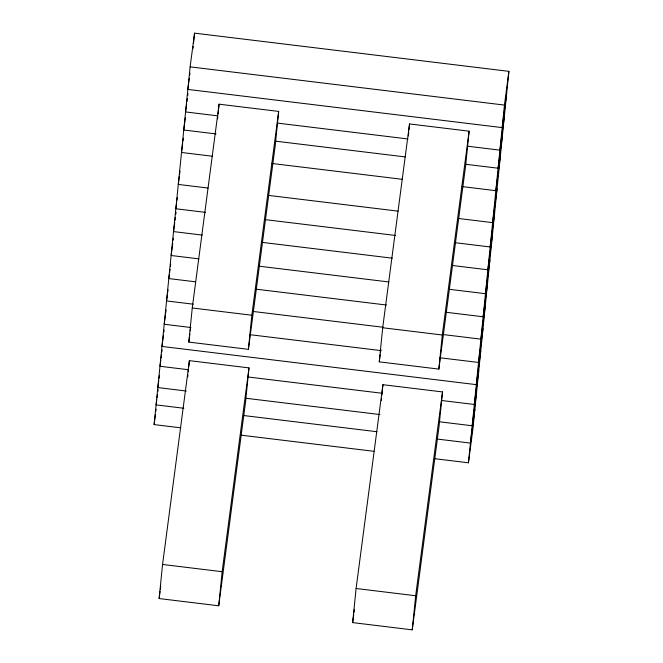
<?xml version="1.0" encoding="UTF-8"?>
<svg xmlns="http://www.w3.org/2000/svg" width="663" height="663" viewBox="0 0 663 663"><rect width="100%" height="100%" fill="white"/><g stroke="black" fill="none" stroke-linecap="round" stroke-linejoin="round"><path stroke-width="0.99" d="M180.817 427.842L154.106 424.593L190.115 66.872L194.557 33.15L508.894 71.355L472.885 429.077L468.443 462.799L434.547 458.68M193.008 48.515L193.215 46.468M193.521 43.393L194.557 33.15M159.128 598.556L162.559 564.462L189.394 360.647L248.99 367.89L245.55 401.993L218.724 605.8L159.128 598.556L160.073 591.388M188.814 342.091L192.253 307.988L219.08 104.182L278.675 111.417L275.236 145.52L248.41 349.335L188.814 342.091L189.891 333.895M187.77 376.833L187.969 374.802M188.275 371.761L188.483 369.739L159.974 366.274L160.786 360.142M188.789 366.705L189.394 360.647M217.605 118.884L217.804 116.879M218.102 113.92L219.08 104.182M218.724 605.8L222.155 571.705L248.99 367.89M248.41 349.335L251.841 315.232L278.675 111.417M352.658 622.607L356.089 588.504L382.924 384.697L442.511 391.932L439.08 426.036L412.245 629.85L352.658 622.607L353.735 614.41M379.261 361.857L382.692 327.754L409.527 123.94L469.114 131.183L465.683 165.286L438.848 369.1L379.261 361.857L380.206 354.688M381.341 400.361L381.548 398.33M381.855 395.289L382.924 384.697M408.317 135.973L408.723 131.962M408.922 129.956L409.527 123.94M412.245 629.85L415.676 595.747L442.511 391.932M438.848 369.1L442.287 334.997L469.114 131.183M468.443 462.799L504.452 105.077L508.894 71.355M189.328 78.168L187.844 89.406L502.189 127.611L506.623 93.889M189.734 75.101L189.999 73.054M186.651 103.768L185.582 111.939L217.903 115.876M186.925 101.721L187.331 98.654M187.728 95.588L188.002 93.549M185.375 117.741L183.759 130.006L216.088 133.934M182.706 143.274L181.496 152.473L212.317 156.219M182.98 141.236L183.378 138.169M179.358 176.259L178.281 184.43L208.074 188.052M179.623 174.212L180.029 171.145M176.64 202.629L175.836 208.754L205.621 212.375M176.905 200.582L177.311 197.516M174.742 222.395L173.532 231.594L202.298 235.092M175.015 220.356L175.413 217.29M175.819 214.224L176.093 212.177M172.745 243.238L171.129 255.495L198.867 258.868M173.142 240.172L173.416 238.125M169.347 274.482L168.808 278.576L195.51 281.816M169.612 272.443L170.018 269.377M170.416 266.311L170.689 264.264M167.358 294.811L166.554 300.944L193.264 304.193M167.631 292.764L168.029 289.698M165.418 315.058L164.209 324.257L190.911 327.505M165.684 313.019L166.09 309.952M163.454 335.205L161.971 346.442L476.316 384.648L480.75 350.926M163.852 332.138L164.126 330.091M161.051 358.095L161.457 355.028M161.863 351.962L162.128 349.923M158.772 380.413L157.835 387.565L186.336 391.029M159.045 378.366L159.452 375.299M156.766 399.781L156.087 404.886L183.825 408.259M157.032 397.734L157.438 394.667M157.835 391.601L158.109 389.554M154.106 424.593L155.449 414.375M155.855 411.309L156.12 409.27M190.298 330.829L190.571 328.782M160.347 589.341L160.744 586.266M380.479 352.633L380.877 349.567M354.001 612.363L354.407 609.297M504.361 116.423L499.919 150.145L467.606 146.216M502.537 134.481L498.095 168.211L465.782 164.283M500.275 156.957L495.841 190.679L461.937 186.56M497.059 188.905L492.617 222.635L458.721 218.517M494.615 213.237L490.172 246.959L455.249 242.716M492.311 236.078L487.877 269.8L451.917 265.432M489.907 259.979L485.465 293.701L449.514 289.333M487.587 283.051L483.145 316.773L446.166 312.281M485.333 305.419L480.89 339.141L442.884 334.525M482.987 328.74L478.545 362.462L439.511 357.713M478.752 370.75L474.318 404.471L441.649 400.502M476.614 392.04L472.172 425.762L439.503 421.792M474.865 409.361L470.432 443.091L437.555 439.097M190.115 66.872L504.452 105.077M277.499 123.111L408.01 138.973M275.675 141.178L405.168 156.916M271.896 163.463L402.358 179.317M268.681 195.419L398.115 211.149M265.2 219.619L395.662 235.473M261.877 242.335L392.339 258.189M258.446 266.112L388.908 281.966M256.125 289.184L386.579 305.038M252.843 311.428L383.305 327.282M382.692 327.754L442.287 334.997M192.253 307.988L251.841 315.232M249.47 334.624L380.96 350.603M248.07 376.982L382.054 393.258M245.932 398.272L379.916 414.549M243.404 415.502L376.949 431.729M241.423 435.21L373.94 451.312M162.559 564.462L222.155 571.705M356.089 588.504L415.676 595.747"/></g></svg>
